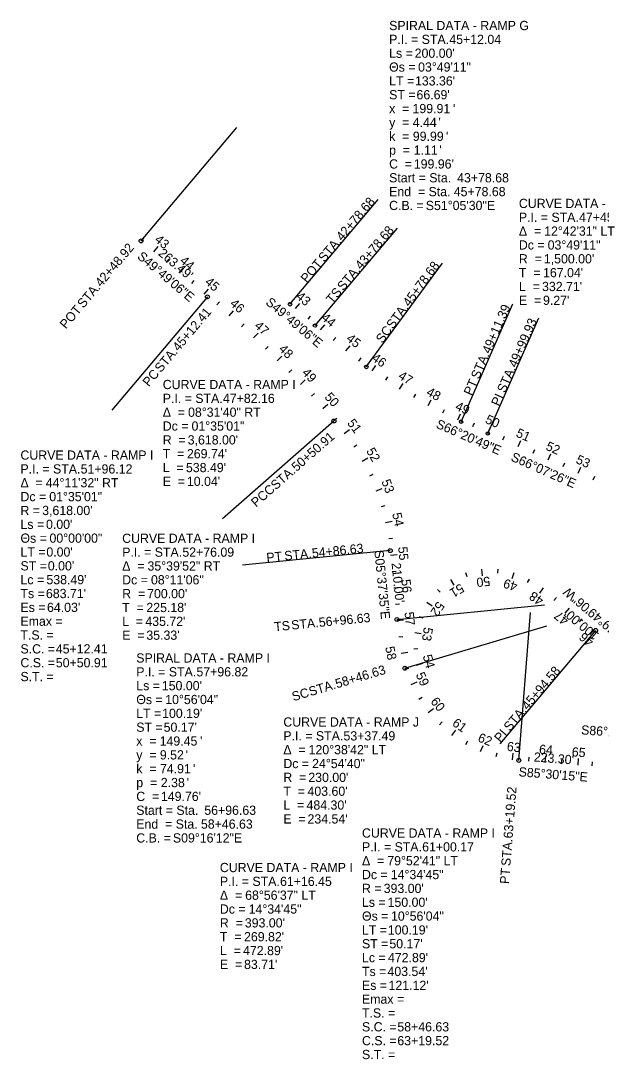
# Model space of a CAD drawing. Extents: x 213054 to 253479, y 525432 to 554138.
# Drawn here: x 223160 to 224923, y 541213 to 544364 of the extents above; entities that cross this region are included whole.
import ezdxf

# ---------------------------------------------------------------- set-up
doc = ezdxf.new("R2010")
doc.units = 0
for name, color, linetype in [('_CIVIL_CONSTRUCTION', 7, 'Continuous'), ('DV_X_Section_VMS_Line', 7, 'Continuous'), ('RW_X_CL_100_Bearings', 7, 'Continuous'), ('RW_X_CL_100_Cardinal_Points', 7, 'Continuous'), ('SC_Scratch1', 7, 'Continuous')]:
    doc.layers.add(name, color=color, linetype=linetype)

msp = doc.modelspace()

# ---------------------------------------------------------------- linework, layer by layer
at = {"layer": 'RW_X_CL_100_Cardinal_Points'}
for p, q in [((223526.8, 543695.9), (223534.6, 543705.1)), ((223565, 543663.7), (223577.9, 543679)), ((223603.2, 543631.4), (223611, 543640.6)), ((223641.4, 543599.2), (223654.3, 543614.4)), ((223679.6, 543566.9), (223687.4, 543576.1)), ((223717.8, 543534.6), (223730.7, 543549.9)), ((223755.9, 543502.2), (223763.7, 543511.3)), ((223994.4, 543490.9), (224007.3, 543506.2)), ((223793.5, 543469.3), (223806.8, 543484.3)), ((224032.6, 543458.6), (224040.3, 543467.8)), ((223830.7, 543435.9), (223838.8, 543444.8)), ((224070.8, 543426.4), (224083.7, 543441.7)), ((223867.4, 543401.9), (223881.1, 543416.5)), ((223903.7, 543367.5), (223912, 543376.1)), ((224109.1, 543394.3), (224116.8, 543403.5)), ((224147.8, 543362.6), (224160.3, 543378.2)), ((223939.4, 543332.5), (223953.5, 543346.8)), ((224187.1, 543331.7), (224194.4, 543341.3)), ((224227.3, 543302), (224239, 543318.3)), ((223974.7, 543297.1), (223983.3, 543305.5)), ((224268.5, 543273.6), (224275.1, 543283.6)), ((224009.5, 543261.2), (224023.9, 543275)), ((224310.6, 543246.6), (224321.1, 543263.6)), ((224043.7, 543224.8), (224052.5, 543233)), ((224353.5, 543221), (224359.5, 543231.5)), ((224077.5, 543187.9), (224092.4, 543201.3)), ((224397.3, 543196.9), (224406.7, 543214.6)), ((224441.9, 543174.3), (224447.1, 543185)), ((224110.8, 543150.6), (224119.8, 543158.5)), ((224487.2, 543153.1), (224495.3, 543171.3)), ((224142.5, 543111.9), (224158.4, 543124)), ((224533, 543133), (224537.8, 543144)), ((224578.8, 543112.9), (224586.9, 543131.2)), ((224624.5, 543092.7), (224629.3, 543103.7)), ((224670.2, 543072.5), (224678.3, 543090.7)), ((224171.3, 543071.1), (224181.3, 543077.7)), ((224715.9, 543052.2), (224720.8, 543063.2)), ((224197.1, 543028.3), (224214.6, 543038)), ((224761.6, 543032), (224769.7, 543050.3)), ((224807.4, 543011.7), (224812.2, 543022.7)), ((224853.1, 542991.5), (224861.2, 543009.8)), ((224219.9, 542983.8), (224230.7, 542988.8)), ((224898.8, 542971.3), (224903.7, 542982.2)), ((224239.4, 542937.7), (224258, 542944.9)), ((224255.5, 542890.4), (224267, 542893.9)), ((224268.3, 542842.1), (224287.8, 542846.5)), ((224277.5, 542793), (224289.4, 542794.8)), ((224283.4, 542743.3), (224303.3, 542745.3)), ((224288.3, 542693.6), (224300.2, 542694.7)), ((224510.6, 542689.9), (224514.4, 542678.5)), ((224559.3, 542700.5), (224561.5, 542680.6)), ((224609.2, 542700.4), (224607.9, 542688.5)), ((224658, 542689.7), (224651.7, 542670.7)), ((224465.3, 542669), (224475.6, 542651.8)), ((224703.9, 542670), (224698.3, 542659.4)), ((224293.2, 542643.8), (224313.1, 542645.8)), ((224425.5, 542638.8), (224433.8, 542630.1)), ((224746.6, 542644.1), (224735.3, 542627.6)), ((224298.1, 542594), (224310, 542595.2)), ((224393.3, 542600.7), (224409.8, 542589.5)), ((224786.7, 542614.3), (224779.2, 542604.9)), ((224369.9, 542556.6), (224381.1, 542552.2)), ((224825.2, 542582.4), (224812.3, 542567.1)), ((224303, 542544.3), (224322.9, 542546.2)), ((224863.4, 542550.1), (224855.7, 542541)), ((224308.3, 542494.6), (224320.2, 542496)), ((224356.7, 542508.5), (224376.4, 542505.3)), ((224901.6, 542517.9), (224888.7, 542502.6)), ((224315.9, 542445.2), (224335.5, 542448.9)), ((224354.1, 542458.7), (224366.1, 542459.3)), ((224327.7, 542396.6), (224339.2, 542400.1)), ((224362.4, 542409.4), (224381.6, 542414.9)), ((224345.4, 542349.9), (224363.6, 542358.1)), ((224368.8, 542305.7), (224379.1, 542312)), ((224397.7, 542265), (224413.3, 542277.5)), ((224431.5, 542228.2), (224439.8, 542236.8)), ((224469.7, 542195.9), (224481.6, 542212)), ((224511.7, 542168.8), (224517.5, 542179.3)), ((224556.7, 542147.3), (224564.2, 542165.8)), ((224604.2, 542131.6), (224607.2, 542143.2)), ((224653.2, 542122.1), (224655.8, 542141.9)), ((224703, 542117.7), (224704, 542129.6)), ((224752.9, 542113.8), (224754.5, 542133.7)), ((224802.7, 542109.8), (224803.7, 542121.8)), ((224852.6, 542105.9), (224854.1, 542125.9)), ((224895.3, 542103.7), (224896.1, 542115.6))]:
    msp.add_line(p, q, dxfattribs=at)
at = {"layer": 'SC_Scratch1'}
for p, q in [((223526, 543696.6), (223816.3, 544040.4)), ((223977.8, 543504.3), (224245.9, 543821.8)), ((224053.9, 543439.5), (224304, 543735.5)), ((224209.6, 543313.9), (224441.2, 543628.5)), ((223727.3, 543526.6), (223437, 543182.8)), ((224497.3, 543147.8), (224654, 543505.6)), ((224578.3, 543112.1), (224733.5, 543462.6)), ((224111.4, 543149.9), (223773.3, 542853)), ((224282.1, 542756.6), (223834.2, 542712.5)), ((224302.6, 542547.6), (224750.5, 542591.8)), ((224672.7, 542120.1), (224707.9, 542568.7)), ((224326.8, 542399.8), (224758.1, 542528.1)), ((224905.8, 542514.4), (224615.4, 542170.6))]:
    msp.add_line(p, q, dxfattribs=at)
for centre, radius in [((223526, 543696.6), 6), ((223727.3, 543526.6), 6), ((223977.8, 543504.3), 5.54), ((224053.9, 543439.5), 5.17), ((224209.6, 543313.9), 5.21), ((224111.4, 543149.9), 6), ((224497.3, 543147.8), 5.21), ((224578.3, 543112.1), 5.11), ((224282.1, 542756.6), 6), ((224302.6, 542547.6), 6), ((224905.8, 542514.4), 6), ((224326.8, 542399.8), 6), ((224672.7, 542120.1), 6)]:
    msp.add_circle(centre, radius, dxfattribs=at)

# ---------------------------------------------------------------- texts
at = {"layer": '_CIVIL_CONSTRUCTION'}
for s, p in [('SPIRAL DATA - RAMP G', (224278.9, 544336)), ('P.I. = STA. ', (224278.9, 544294)), ('45+12.04', (224461.6, 544294)), ('Ls = ', (224278.9, 544252)), ("200.00'", (224356.5, 544252)), ('Θs = ', (224278.9, 544210)), ('03°49\'11"', (224366.9, 544210)), ('LT = ', (224278.9, 544168)), ("133.36'", (224357.4, 544168)), ('ST = ', (224278.9, 544126)), ("66.69'", (224362, 544126)), ('x  = ', (224278.9, 544084)), ('199.91', (224349.9, 544084)), ("'", (224472.8, 544084)), ('4.44', (224350.5, 544042)), ("'", (224428.7, 544042)), ('y  = ', (224278.9, 544042)), ('k  = ', (224278.9, 544000)), ('99.99', (224350.8, 544000)), ("'", (224451.4, 544000)), ('p  = ', (224278.9, 543958)), ('1.11', (224353.5, 543958)), ("'", (224431.6, 543958)), ('C  = ', (224278.9, 543916)), ("199.96'", (224353.8, 543916)), ('Start = Sta. ', (224278.9, 543874)), ('43+78.68', (224485.4, 543874)), ('End  = Sta. ', (224278.9, 543832)), ('45+78.68', (224475.2, 543832)), ('C.B. = ', (224278.9, 543790)), ('S51°05\'30"E', (224390.2, 543790)), ('CURVE DATA - RAMP G', (224672.8, 543796.2)), ('P.I. = STA. ', (224672.8, 543754.2)), ('47+45.72', (224855.5, 543754.2)), ('Δ  = ', (224672.8, 543712.2)), ('12°42\'31" LT', (224749.6, 543712.2)), ('Dc = ', (224672.8, 543670.2)), ('03°49\'11"', (224760.2, 543670.2)), ('R  = ', (224672.8, 543628.2)), ("1,500.00'", (224748.7, 543628.2)), ('T  = ', (224672.8, 543586.2)), ("167.04'", (224746.2, 543586.2)), ('L  = ', (224672.8, 543544.2)), ("332.71'", (224743.2, 543544.2)), ('E  = ', (224672.8, 543502.2)), ("9.27'", (224746.2, 543502.2)), ('CURVE DATA - RAMP I', (223591.6, 543246.7)), ('P.I. = STA. ', (223591.6, 543204.7)), ('47+82.16', (223774.3, 543204.7)), ('Δ  = ', (223591.6, 543162.7)), ('08°31\'40" RT', (223668.4, 543162.7)), ('Dc = ', (223591.6, 543120.7)), ('01°35\'01"', (223679, 543120.7)), ('R  = ', (223591.6, 543078.7)), ("3,618.00'", (223667.4, 543078.7)), ('CURVE DATA - RAMP I', (223159.6, 543032.5)), ('T  = ', (223591.6, 543036.7)), ("269.74'", (223665, 543036.7)), ('P.I. = STA. ', (223159.6, 542990.5)), ('51+96.12', (223342.3, 542990.5)), ('L  = ', (223591.6, 542994.7)), ("538.49'", (223662, 542994.7)), ('Δ  = ', (223159.6, 542948.5)), ('44°11\'32" RT', (223236.4, 542948.5)), ('E  = ', (223591.6, 542952.7)), ("10.04'", (223665, 542952.7)), ('Dc = ', (223159.6, 542906.5)), ('01°35\'01"', (223247, 542906.5)), ('R = ', (223159.6, 542864.5)), ("3,618.00'", (223225.5, 542864.5)), ('Ls = ', (223159.6, 542822.5)), ("0.00'", (223237.2, 542822.5)), ('Θs = ', (223159.6, 542780.5)), ('00°00\'00"', (223247.7, 542780.5)), ('CURVE DATA - RAMP I', (223468.4, 542780.1)), ('LT = ', (223159.6, 542738.5)), ("0.00'", (223238.2, 542738.5)), ('P.I. = STA. ', (223468.4, 542738.1)), ('52+76.09', (223651.1, 542738.1)), ('ST = ', (223159.6, 542696.5)), ("0.00'", (223242.7, 542696.5)), ('Δ  = ', (223468.4, 542696.1)), ('35°39\'52" RT', (223545.2, 542696.1)), ('Lc = ', (223159.6, 542654.5)), ("538.49'", (223238.4, 542654.5)), ('Dc = ', (223468.4, 542654.1)), ('08°11\'06"', (223555.8, 542654.1)), ('Ts = ', (223159.6, 542612.5)), ("683.71'", (223237, 542612.5)), ('R  = ', (223468.4, 542612.1)), ("700.00'", (223544.2, 542612.1)), ('Es = ', (223159.6, 542570.5)), ("64.03'", (223240.2, 542570.5)), ('T  = ', (223468.4, 542570.1)), ("225.18'", (223541.8, 542570.1)), ('Emax = ', (223159.6, 542528.5)), ('L  = ', (223468.4, 542528.1)), ("435.72'", (223538.8, 542528.1)), ('T.S. = ', (223159.6, 542486.5)), ('E  = ', (223468.4, 542486.1)), ("35.33'", (223541.8, 542486.1)), ('S.C. = ', (223159.6, 542444.5)), ('45+12.41', (223266.9, 542444.5)), ('C.S. = ', (223159.6, 542402.5)), ('50+50.91', (223266.9, 542402.5)), ('SPIRAL DATA - RAMP I', (223511.2, 542416.9)), ('P.I. = STA. ', (223511.2, 542374.9)), ('57+96.82', (223693.8, 542374.9)), ('S.T. = ', (223159.6, 542360.5)), ('Ls = ', (223511.2, 542332.9)), ("150.00'", (223588.8, 542332.9)), ('Θs = ', (223511.2, 542290.9)), ('10°56\'04"', (223599.2, 542290.9)), ('LT = ', (223511.2, 542248.9)), ("100.19'", (223589.7, 542248.9)), ('CURVE DATA - RAMP J', (223957.7, 542222.6)), ('ST = ', (223511.2, 542206.9)), ("50.17'", (223594.3, 542206.9)), ('P.I. = STA. ', (223957.7, 542180.6)), ('53+37.49', (224140.3, 542180.6)), ('x  = ', (223511.2, 542164.9)), ('149.45', (223582.2, 542164.9)), ("'", (223705, 542164.9)), ('y  = ', (223511.2, 542122.9)), ('9.52', (223582.8, 542122.9)), ("'", (223661, 542122.9)), ('Δ  = ', (223957.7, 542138.6)), ('120°38\'42" LT', (224034.4, 542138.6)), ('Dc = ', (223957.7, 542096.6)), ('24°54\'40"', (224045.1, 542096.6)), ('k  = ', (223511.2, 542080.9)), ('74.91', (223583.1, 542080.9)), ("'", (223683.6, 542080.9)), ('R  = ', (223957.7, 542054.6)), ("230.00'", (224033.5, 542054.6)), ('p  = ', (223511.2, 542038.9)), ('2.38', (223585.7, 542038.9)), ("'", (223663.9, 542038.9)), ('C  = ', (223511.2, 541996.9)), ("149.76'", (223586.1, 541996.9)), ('T  = ', (223957.7, 542012.6)), ("403.60'", (224031, 542012.6)), ('L  = ', (223957.7, 541970.6)), ("484.30'", (224028.1, 541970.6)), ('Start = Sta. ', (223511.2, 541954.9)), ('56+96.63', (223717.7, 541954.9)), ('E  = ', (223957.7, 541928.6)), ("234.54'", (224031.1, 541928.6)), ('End  = Sta. ', (223511.2, 541912.9)), ('58+46.63', (223707.5, 541912.9)), ('C.B. = ', (223511.2, 541870.9)), ('S09°16\'12"E', (223622.4, 541870.9)), ('CURVE DATA - RAMP I', (224196.5, 541885.7)), ('P.I. = STA. ', (224196.5, 541843.7)), ('61+00.17', (224379.2, 541843.7)), ('Δ  = ', (224196.5, 541801.7)), ('79°52\'41" LT', (224273.3, 541801.7)), ('CURVE DATA - RAMP I', (223765, 541781.1)), ('P.I. = STA. ', (223765, 541739.1)), ('61+16.45', (223947.7, 541739.1)), ('Dc = ', (224196.5, 541759.7)), ('14°34\'45"', (224283.9, 541759.7)), ('R = ', (224196.5, 541717.7)), ("393.00'", (224262.4, 541717.7)), ('Δ  = ', (223765, 541697.1)), ('68°56\'37" LT', (223841.8, 541697.1)), ('Ls = ', (224196.5, 541675.7)), ("150.00'", (224274.2, 541675.7)), ('Dc = ', (223765, 541655.1)), ('14°34\'45"', (223852.4, 541655.1)), ('R  = ', (223765, 541613.1)), ("393.00'", (223840.8, 541613.1)), ('Θs = ', (224196.5, 541633.7)), ('10°56\'04"', (224284.6, 541633.7)), ('LT = ', (224196.5, 541591.7)), ("100.19'", (224275.1, 541591.7)), ('T  = ', (223765, 541571.1)), ("269.82'", (223838.4, 541571.1)), ('ST = ', (224196.5, 541549.7)), ("50.17'", (224279.6, 541549.7)), ('L  = ', (223765, 541529.1)), ("472.89'", (223835.4, 541529.1)), ('E  = ', (223765, 541487.1)), ("83.71'", (223838.4, 541487.1)), ('Lc = ', (224196.5, 541507.7)), ("472.89'", (224275.3, 541507.7)), ('Ts = ', (224196.5, 541465.7)), ("403.54'", (224273.9, 541465.7)), ('Es = ', (224196.5, 541423.7)), ("121.12'", (224277.2, 541423.7)), ('Emax = ', (224196.5, 541381.7)), ('T.S. = ', (224196.5, 541339.7)), ('S.C. = ', (224196.5, 541297.7)), ('58+46.63', (224303.8, 541297.7)), ('C.S. = ', (224196.5, 541255.7)), ('63+19.52', (224303.8, 541255.7)), ('S.T. = ', (224196.5, 541213.7))]:
    msp.add_text(s, height=28, dxfattribs=at).set_placement(p)
at = {"layer": 'DV_X_Section_VMS_Line'}
for s, rotation, p in [('S49°49\'06"E', 319.8184, (223512.1, 543645.5)), ('S49°49\'06"E', 319.8184, (223901.7, 543506.3)), ('S66°20\'49"E', 336.3468, (224418.7, 543130.6)), ('S66°07\'26"E', 336.124, (224646.2, 543030.6)), ('S05°37\'35"E', 275.6263, (224233.9, 542756.3)), ('N49°49\'06"W', 139.8184, (224992.6, 542503.8)), ('S86°19\'50"E', 356.3306, (224861.1, 542199)), ('S85°30\'15"E', 355.5043, (224671.2, 542072))]:
    msp.add_text(s, height=28, rotation=rotation, dxfattribs=at).set_placement(p)
at = {"layer": 'RW_X_CL_100_Bearings'}
for s, rotation, p in [("263.49'", 319.8184, (223575.9, 543655.1)), ("210.00'", 275.6263, (224286.2, 542718.6)), ("100.00'", 139.8184, (224918.3, 542503.2)), ("223.30'", 355.5043, (224717.4, 542117))]:
    msp.add_text(s, height=28, rotation=rotation, dxfattribs=at).set_placement(p)
at = {"layer": 'RW_X_CL_100_Cardinal_Points'}
for s, rotation, p in [('43', 319.8184, (223564.7, 543696.7)), ('44', 319.8184, (223641.1, 543632.2)), ('45', 319.8184, (223717.2, 543567.9)), ('43', 319.8184, (223994, 543523.9)), ('46', 318.4314, (223793.3, 543502.9)), ('44', 319.8619, (224070.4, 543459.4)), ('47', 316.8478, (223867.7, 543435.9)), ('45', 321.224, (224146.4, 543395.8)), ('48', 315.2641, (223941.3, 543365.9)), ('46', 324.4525, (224223.6, 543335.4)), ('49', 313.6805, (224012.3, 543294.4)), ('47', 328.2722, (224304.2, 543280)), ('48', 332.092, (224389.4, 543229.4)), ('50', 312.0969, (224081.1, 543221.2)), ('49', 335.9117, (224477.3, 543184.9)), ('51', 307.2723, (224150, 543143.2)), ('50', 336.124, (224568.5, 543144.8)), ('51', 336.124, (224661.7, 543103.5)), ('52', 299.0872, (224208.5, 543059.3)), ('52', 336.124, (224752, 543063.6)), ('53', 336.124, (224843.5, 543023.1)), ('53', 290.9021, (224255, 542966.8)), ('54', 282.717, (224287.9, 542868.6)), ('55', 275.6263, (224306.1, 542767.5)), ('56', 275.6263, (224315.8, 542668.6)), ('51', 211.0061, (224495.6, 542658)), ('50', 186.0949, (224584.2, 542678)), ('49', 161.7815, (224671.1, 542659)), ('48', 145.6029, (224750.8, 542611)), ('52', 235.9173, (224426.1, 542604.6)), ('57', 275.6318, (224325.6, 542569.6)), ('47', 139.8337, (224826.7, 542548.5)), ('53', 260.8285, (224384.8, 542525.8)), ('46', 139.8184, (224902.6, 542484.3)), ('58', 280.8192, (224266.7, 542463.6)), ('54', 285.7398, (224380.6, 542437)), ('59', 294.3416, (224359.1, 542380.2)), ('60', 308.9207, (224403.1, 542298)), ('61', 323.4998, (224468.2, 542228.1)), ('62', 338.0789, (224546, 542178.5)), ('63', 352.6579, (224635.1, 542149.6)), ('64', 355.5043, (224733.4, 542140.4)), ('65', 355.5043, (224832.7, 542132.6))]:
    msp.add_text(s, height=28, rotation=rotation, dxfattribs=at).set_placement(p)
at = {"layer": 'SC_Scratch1'}
for s, rotation, p in [('42+78.68', 49.8184, (224136.5, 543694.2)), ('43+78.68', 49.8184, (224194, 543607.4)), ('42+48.92', 49.8184, (223404.9, 543554.7)), (' STA. ', 49.8184, (224075.5, 543622)), ('POT', 49.8184, (224029, 543567)), ('45+78.68', 53.6382, (224340.4, 543494.7)), (' STA. ', 49.8184, (224133.1, 543535.2)), (' STA. ', 49.8184, (223343.9, 543482.5)), ('TS', 49.8184, (224106.3, 543503.5)), ('POT', 49.8184, (223297.5, 543427.4)), ('49+11.39', 66.3468, (224585.1, 543352)), ('45+12.41', 49.8184, (223639.8, 543359.4)), (' STA. ', 53.6382, (224284.3, 543418.6)), ('SC', 53.6382, (224258.8, 543383.9)), ('49+99.93', 66.124, (224664.9, 543310.1)), (' STA. ', 49.8184, (223578.8, 543287.2)), (' STA. ', 66.3468, (224547.2, 543265.4)), ('PC', 49.8184, (223549.2, 543252.2)), ('PT', 66.3468, (224529.5, 543225)), (' STA. ', 66.124, (224626.6, 543223.7)), ('PI', 66.124, (224612.9, 543192.7)), ('50+50.91', 41.2907, (223997.7, 542994.9)), (' STA. ', 41.2907, (223926.7, 542932.5)), ('PCC', 41.2907, (223874.9, 542887)), ('54+86.63', 5.6263, (224045.7, 542735)), ('PT', 5.6263, (223907.7, 542721.4)), (' STA. ', 5.6263, (223951.6, 542725.7)), ('56+96.63', 5.6263, (224066.7, 542524.8)), ('TS', 5.6263, (223931.4, 542511.5)), (' STA. ', 5.6263, (223972.7, 542515.6)), ('58+46.63', 16.5606, (224120.2, 542338.6)), ('45+94.58', 49.8184, (224699.5, 542270.8)), ('SC', 16.5606, (223988.4, 542299.4)), (' STA. ', 16.5606, (224029.6, 542311.7)), (' STA. ', 49.8184, (224638.5, 542198.5)), ('PI', 49.8184, (224616.6, 542172.6)), ('63+19.52', 85.5043, (224653.6, 541882.5)), (' STA. ', 85.5043, (224646.1, 541788.3)), ('PT', 85.5043, (224642.7, 541744.3))]:
    msp.add_text(s, height=28, rotation=rotation, dxfattribs=at).set_placement(p)

doc.saveas('drawing.dxf')
